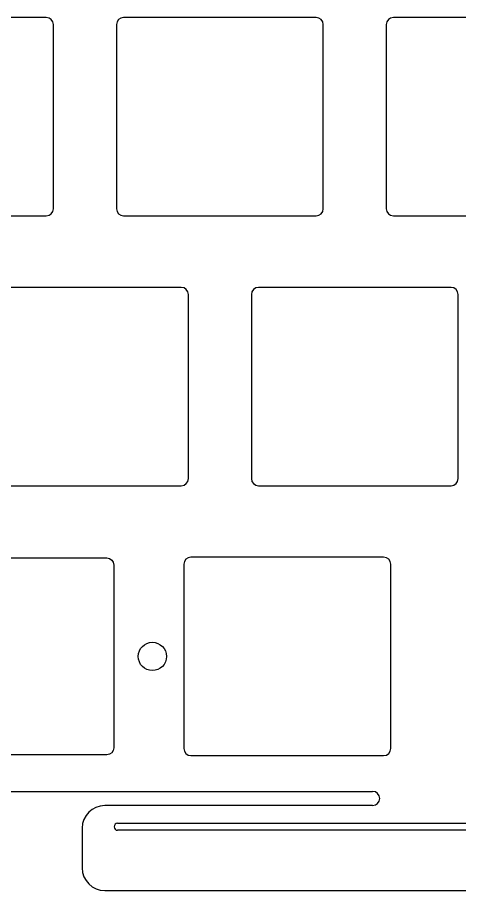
# Model space of a CAD drawing. Header units: millimetres. Extents: x -10 to 276, y -93 to 17.
# Drawn here: x 133.3 to 164.6, y -92.7 to -31.1 of the extents above; entities that cross this region are included whole.
import ezdxf

# ---------------------------------------------------------------- set-up
doc = ezdxf.new("R2010")
doc.units = ezdxf.units.MM
doc.layers.get('0').update_dxf_attribs({"linetype": 'CONTINUOUS'})
doc.layers.add('BLACK', color=7, linetype='CONTINUOUS')

msp = doc.modelspace()

# ---------------------------------------------------------------- linework, layer by layer
for points in [[(140.15, -69.75), (140.15, -82.65, -0.414212391), (139.65, -83.15), (127.05, -83.15, -0.414212391), (126.55, -82.65), (126.55, -69.75, -0.414212391), (127.05, -69.25), (139.65, -69.25, -0.414212391)], [(145.1, -69.7), (145.1, -82.7, 0.414212391), (145.6, -83.2), (159.2, -83.2, 0.414213562), (159.7, -82.7), (159.7, -69.7, 0.414213562), (159.2, -69.2), (145.6, -69.2, 0.414212391)]]:
    msp.add_lwpolyline(points, format="xyb", close=True)
msp.add_circle((142.875, -76.2), 1)
at = {"layer": 'BLACK', "linetype": 'Continuous'}
for p, q in [((135.3875, -31.1), (121.7875, -31.1)), ((154.4375, -31.1), (140.8375, -31.1)), ((173.4875, -31.1), (159.8875, -31.1)), ((135.8875, -44.6), (135.8875, -31.6)), ((140.3375, -31.6), (140.3375, -44.6)), ((154.9375, -44.6), (154.9375, -31.6)), ((159.3875, -31.6), (159.3875, -44.6)), ((121.7875, -45.1), (135.3875, -45.1)), ((140.8375, -45.1), (154.4375, -45.1)), ((159.8875, -45.1), (173.4875, -45.1)), ((144.9125, -50.15), (131.3125, -50.15)), ((163.9625, -50.15), (150.3625, -50.15)), ((145.4125, -63.65), (145.4125, -50.65)), ((149.8625, -50.65), (149.8625, -63.65)), ((164.4625, -63.65), (164.4625, -50.65)), ((131.3125, -64.15), (144.9125, -64.15)), ((150.3625, -64.15), (163.9625, -64.15)), ((108.2799, -85.725), (158.4201, -85.725)), ((158.4201, -86.725), (139.512511, -86.725)), ((140.4201, -87.975), (185.4201, -87.975)), ((137.920082, -88.325), (137.920082, -91.125)), ((185.4201, -88.475), (140.4201, -88.475)), ((139.5201, -92.725), (186.320082, -92.725))]:
    msp.add_line(p, q, dxfattribs=at)
at = {"layer": 'BLACK'}
for centre, radius, start, end in [((135.3875, -31.6), 0.5, 0, 90), ((140.8375, -31.6), 0.5, 90, 180), ((154.4375, -31.6), 0.5, 0, 90), ((159.8875, -31.6), 0.5, 90, 180), ((135.3875, -44.6), 0.5, 270, 0), ((140.8375, -44.6), 0.5, 180, 270), ((154.4375, -44.6), 0.5, 270, 0), ((159.8875, -44.6), 0.5, 180, 270), ((144.9125, -50.65), 0.5, 0, 90), ((150.3625, -50.65), 0.5, 90, 180), ((163.9625, -50.65), 0.5, 0, 90), ((144.9125, -63.65), 0.5, 270, 0), ((150.3625, -63.65), 0.5, 180, 270), ((163.9625, -63.65), 0.5, 270, 0), ((158.4201, -86.225), 0.5, 270, 90), ((139.5201, -88.325), 1.600018, 90.27175901, 180), ((140.4201, -88.225), 0.25, 90, 270), ((139.5201, -91.125), 1.6, 180, 270)]:
    msp.add_arc(centre, radius, start, end, dxfattribs=at)

doc.saveas('drawing.dxf')
